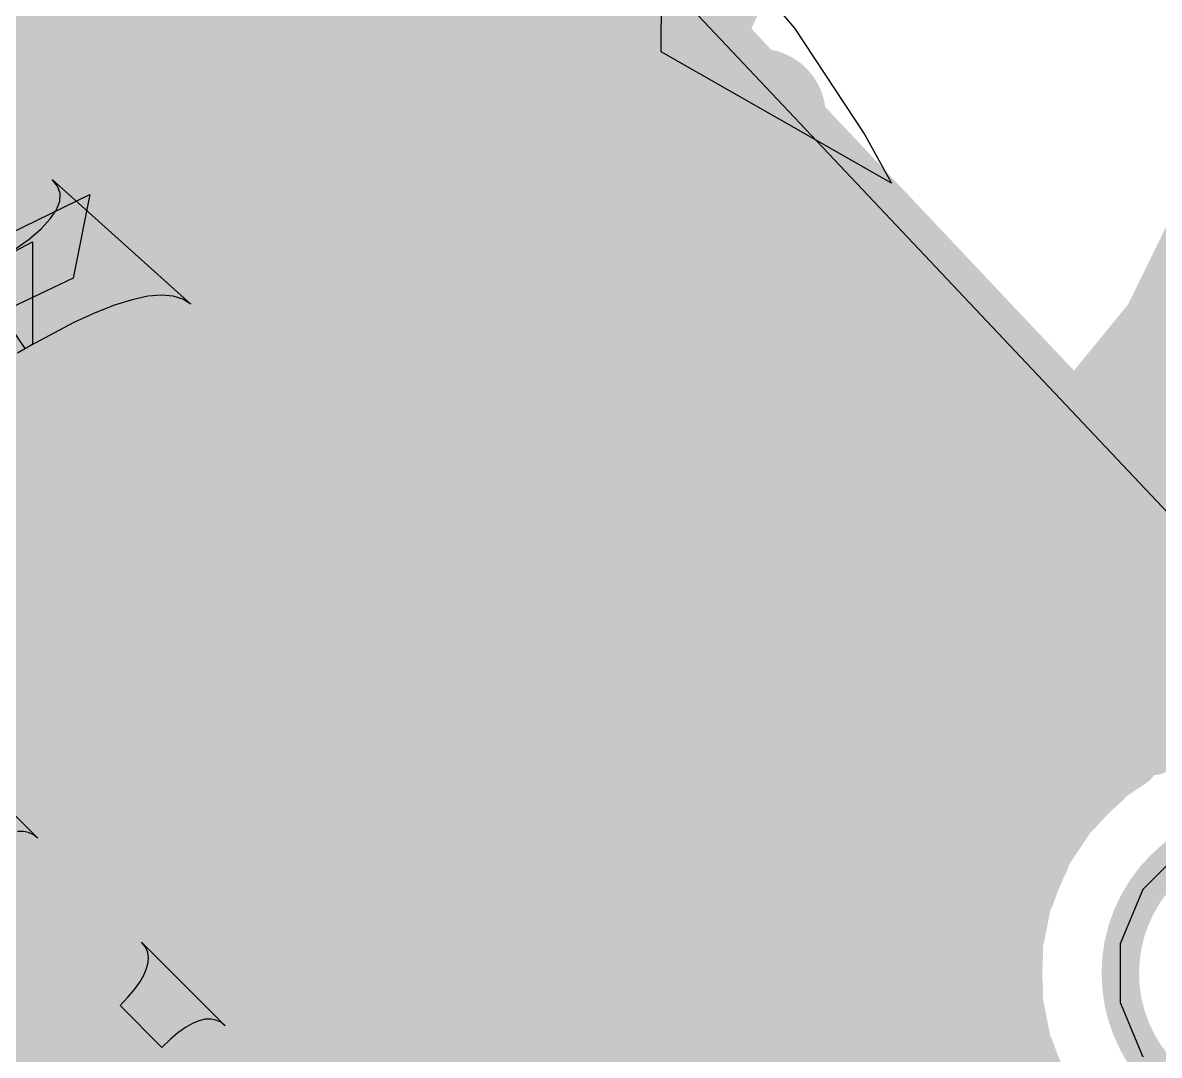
# Model space of a CAD drawing. Header units: millimetres. Extents: x 69.6 to 104.4, y 72.6 to 106.2.
# Drawn here: x 94.326 to 98.171, y 87.128 to 90.621 of the extents above; entities that cross this region are included whole.
import ezdxf

# ---------------------------------------------------------------- set-up
doc = ezdxf.new("R2010")
doc.units = ezdxf.units.MM
for name, color, linetype in [('BottomLayer', 5, 'Continuous'), ('KeepOutLayer', 6, 'Continuous'), ('MultiLayer', 9, 'Continuous'), ('TopLayer', 1, 'Continuous'), ('TopOverlay', 2, 'Continuous'), ('ViaHoleLayer', 16, 'Continuous')]:
    doc.layers.add(name, color=color, linetype=linetype)

# ---------------------------------------------------------------- blocks, each defined once
blk = doc.blocks.new('0402____6')
at = {"layer": 'TopLayer'}
for points in [[(-0.2499995, -0.2999994), (0.2499995, -0.2999994), (-0.2499995, 0.2999994), (0.2499995, 0.2999994)], [(0.7660005, -0.30000194), (1.2659995, -0.30000194), (0.7660005, 0.29999686), (1.2659995, 0.29999686)]]:
    blk.add_solid(points, dxfattribs=at)
at = {"layer": 'TopOverlay', "const_width": 0.127}
for points in [[(-0.25001474, 0.4100068), (-0.3700018, 0.4100068)], [(-0.3700018, -0.4100068), (-0.3700018, 0.4100068)], [(1.3400024, 0.41000172), (-0.27000454, 0.4100068)], [(1.3800074, 0.4100068), (1.27000254, 0.4100068)], [(1.3800074, -0.4100068), (1.3800074, 0.4100068)], [(-0.3700018, -0.4100068), (-0.3400044, -0.41000172)], [(-0.20000214, -0.41000426), (-0.3400044, -0.41000172)], [(-0.31000954, -0.4100068), (1.3400024, -0.41000172)], [(1.3800074, -0.4100068), (1.2899898, -0.41000426)]]:
    blk.add_lwpolyline(points, dxfattribs=at)
at = {"layer": 'TopOverlay', "const_width": 0.0635}
for points in [[(-0.4017518, 0.4100068, 1), (-0.3382518, 0.4100068, 1)], [(-0.4017518, 0.4100068, 1), (-0.3382518, 0.4100068, 1)], [(-0.30175454, 0.4100068, 1), (-0.23825454, 0.4100068, 1)], [(-0.28176474, 0.4100068, 1), (-0.21826474, 0.4100068, 1)], [(1.23825254, 0.4100068, 1), (1.30175254, 0.4100068, 1)], [(1.3082524, 0.41000172, 1), (1.3717524, 0.41000172, 1)], [(1.3482574, 0.4100068, 1), (1.4117574, 0.4100068, 1)], [(1.3482574, 0.4100068, 1), (1.4117574, 0.4100068, 1)], [(-0.4017518, -0.4100068, 1), (-0.3382518, -0.4100068, 1)], [(-0.4017518, -0.4100068, 1), (-0.3382518, -0.4100068, 1)], [(-0.3717544, -0.41000172, 1), (-0.3082544, -0.41000172, 1)], [(-0.3717544, -0.41000172, 1), (-0.3082544, -0.41000172, 1)], [(-0.34175954, -0.4100068, 1), (-0.27825954, -0.4100068, 1)], [(-0.23175214, -0.41000426, 1), (-0.16825214, -0.41000426, 1)], [(1.2582398, -0.41000426, 1), (1.3217398, -0.41000426, 1)], [(1.3082524, -0.41000172, 1), (1.3717524, -0.41000172, 1)], [(1.3482574, -0.4100068, 1), (1.4117574, -0.4100068, 1)], [(1.3482574, -0.4100068, 1), (1.4117574, -0.4100068, 1)]]:
    blk.add_lwpolyline(points, format="xyb", close=True, dxfattribs=at)
blk = doc.blocks.new('0402____10')
at = {"layer": 'TopLayer'}
for points in [[(-0.2499995, -0.2999994), (0.2499995, -0.2999994), (-0.2499995, 0.2999994), (0.2499995, 0.2999994)], [(0.7660005, -0.30000194), (1.2659995, -0.30000194), (0.7660005, 0.29999686), (1.2659995, 0.29999686)]]:
    blk.add_solid(points, dxfattribs=at)
at = {"layer": 'TopOverlay', "const_width": 0.127}
for points in [[(-0.25001474, 0.4100068), (-0.3700018, 0.4100068)], [(-0.3700018, -0.4100068), (-0.3700018, 0.4100068)], [(1.3400024, 0.41000172), (-0.27000454, 0.4100068)], [(1.3800074, 0.4100068), (1.27000254, 0.4100068)], [(1.3800074, -0.4100068), (1.3800074, 0.4100068)], [(-0.3400044, -0.41000172), (-0.3700018, -0.4100068)], [(-0.20000214, -0.41000426), (-0.3400044, -0.41000172)], [(1.3400024, -0.41000172), (-0.31000954, -0.4100068)], [(1.3800074, -0.4100068), (1.2899898, -0.41000426)]]:
    blk.add_lwpolyline(points, dxfattribs=at)
at = {"layer": 'TopOverlay', "const_width": 0.0635}
for points in [[(-0.4017518, 0.4100068, 1), (-0.3382518, 0.4100068, 1)], [(-0.4017518, 0.4100068, 1), (-0.3382518, 0.4100068, 1)], [(-0.30175454, 0.4100068, 1), (-0.23825454, 0.4100068, 1)], [(-0.28176474, 0.4100068, 1), (-0.21826474, 0.4100068, 1)], [(1.23825254, 0.4100068, 1), (1.30175254, 0.4100068, 1)], [(1.3082524, 0.41000172, 1), (1.3717524, 0.41000172, 1)], [(1.3482574, 0.4100068, 1), (1.4117574, 0.4100068, 1)], [(1.3482574, 0.4100068, 1), (1.4117574, 0.4100068, 1)], [(-0.4017518, -0.4100068, 1), (-0.3382518, -0.4100068, 1)], [(-0.4017518, -0.4100068, 1), (-0.3382518, -0.4100068, 1)], [(-0.3717544, -0.41000172, 1), (-0.3082544, -0.41000172, 1)], [(-0.3717544, -0.41000172, 1), (-0.3082544, -0.41000172, 1)], [(-0.34175954, -0.4100068, 1), (-0.27825954, -0.4100068, 1)], [(-0.23175214, -0.41000426, 1), (-0.16825214, -0.41000426, 1)], [(1.2582398, -0.41000426, 1), (1.3217398, -0.41000426, 1)], [(1.3082524, -0.41000172, 1), (1.3717524, -0.41000172, 1)], [(1.3482574, -0.4100068, 1), (1.4117574, -0.4100068, 1)], [(1.3482574, -0.4100068, 1), (1.4117574, -0.4100068, 1)]]:
    blk.add_lwpolyline(points, format="xyb", close=True, dxfattribs=at)
blk = doc.blocks.new('0402____11')
at = {"layer": 'TopLayer'}
for points in [[(-0.2499995, -0.2999994), (0.2499995, -0.2999994), (-0.2499995, 0.2999994), (0.2499995, 0.2999994)], [(0.7660005, -0.30000194), (1.2659995, -0.30000194), (0.7660005, 0.29999686), (1.2659995, 0.29999686)]]:
    blk.add_solid(points, dxfattribs=at)
at = {"layer": 'TopOverlay', "const_width": 0.127}
for points in [[(-0.3700018, -0.4100068), (-0.36999926, 0.41000426)], [(-0.2500122, 0.41000426), (-0.36999926, 0.41000426)], [(1.3400024, 0.41000172), (-0.270002, 0.41000426)], [(1.3800074, 0.4100068), (1.27000254, 0.4100068)], [(1.3800074, -0.4100068), (1.3800074, 0.4100068)], [(-0.3400044, -0.41000172), (-0.3700018, -0.4100068)], [(-0.20000214, -0.41000426), (-0.3400044, -0.41000172)], [(1.3400024, -0.41000172), (-0.31000954, -0.4100068)], [(1.3800074, -0.4100068), (1.2899898, -0.41000172)]]:
    blk.add_lwpolyline(points, dxfattribs=at)
at = {"layer": 'TopOverlay', "const_width": 0.0635}
for points in [[(-0.4017492599999999, 0.41000426, 1), (-0.33824926, 0.41000426, 1)], [(-0.4017492599999999, 0.41000426, 1), (-0.33824926, 0.41000426, 1)], [(-0.301752, 0.41000426, 1), (-0.238252, 0.41000426, 1)], [(-0.2817622, 0.41000426, 1), (-0.2182622, 0.41000426, 1)], [(1.23825254, 0.4100068, 1), (1.30175254, 0.4100068, 1)], [(1.3082524, 0.41000172, 1), (1.3717524, 0.41000172, 1)], [(1.3482574, 0.4100068, 1), (1.4117574, 0.4100068, 1)], [(1.3482574, 0.4100068, 1), (1.4117574, 0.4100068, 1)], [(-0.4017518, -0.4100068, 1), (-0.3382518, -0.4100068, 1)], [(-0.4017518, -0.4100068, 1), (-0.3382518, -0.4100068, 1)], [(-0.3717544, -0.41000172, 1), (-0.3082544, -0.41000172, 1)], [(-0.3717544, -0.41000172, 1), (-0.3082544, -0.41000172, 1)], [(-0.34175954, -0.4100068, 1), (-0.27825954, -0.4100068, 1)], [(-0.23175214, -0.41000426, 1), (-0.16825214, -0.41000426, 1)], [(1.2582398, -0.41000172, 1), (1.3217398, -0.41000172, 1)], [(1.3082524, -0.41000172, 1), (1.3717524, -0.41000172, 1)], [(1.3482574, -0.4100068, 1), (1.4117574, -0.4100068, 1)], [(1.3482574, -0.4100068, 1), (1.4117574, -0.4100068, 1)]]:
    blk.add_lwpolyline(points, format="xyb", close=True, dxfattribs=at)
blk = doc.blocks.new('0402____12')
at = {"layer": 'TopLayer'}
for points in [[(-0.2499995, -0.2999994), (0.2499995, -0.2999994), (-0.2499995, 0.2999994), (0.2499995, 0.2999994)], [(0.7660005, -0.30000194), (1.2659995, -0.30000194), (0.7660005, 0.29999686), (1.2659995, 0.29999686)]]:
    blk.add_solid(points, dxfattribs=at)
at = {"layer": 'TopOverlay', "const_width": 0.127}
for points in [[(-0.3700018, 0.4100068), (-0.25001474, 0.4100068)], [(-0.3700018, -0.4100068), (-0.3700018, 0.4100068)], [(-0.27000454, 0.4100068), (1.3400024, 0.41000172)], [(1.27000254, 0.4100068), (1.3800074, 0.4100068)], [(1.3800074, -0.4100068), (1.3800074, 0.4100068)], [(-0.3700018, -0.4100068), (-0.3400044, -0.41000172)], [(-0.3400044, -0.41000172), (-0.20000214, -0.41000426)], [(-0.31000954, -0.4100068), (1.3400024, -0.41000172)], [(1.2899898, -0.41000172), (1.3800074, -0.4100068)]]:
    blk.add_lwpolyline(points, dxfattribs=at)
at = {"layer": 'TopOverlay', "const_width": 0.0635}
for points in [[(-0.4017518, 0.4100068, 1), (-0.3382518, 0.4100068, 1)], [(-0.4017518, 0.4100068, 1), (-0.3382518, 0.4100068, 1)], [(-0.30175454, 0.4100068, 1), (-0.23825454, 0.4100068, 1)], [(-0.28176474, 0.4100068, 1), (-0.21826474, 0.4100068, 1)], [(1.23825254, 0.4100068, 1), (1.30175254, 0.4100068, 1)], [(1.3082524, 0.41000172, 1), (1.3717524, 0.41000172, 1)], [(1.3482574, 0.4100068, 1), (1.4117574, 0.4100068, 1)], [(1.3482574, 0.4100068, 1), (1.4117574, 0.4100068, 1)], [(-0.4017518, -0.4100068, 1), (-0.3382518, -0.4100068, 1)], [(-0.4017518, -0.4100068, 1), (-0.3382518, -0.4100068, 1)], [(-0.3717544, -0.41000172, 1), (-0.3082544, -0.41000172, 1)], [(-0.3717544, -0.41000172, 1), (-0.3082544, -0.41000172, 1)], [(-0.34175954, -0.4100068, 1), (-0.27825954, -0.4100068, 1)], [(-0.23175214, -0.41000426, 1), (-0.16825214, -0.41000426, 1)], [(1.2582398, -0.41000172, 1), (1.3217398, -0.41000172, 1)], [(1.3082524, -0.41000172, 1), (1.3717524, -0.41000172, 1)], [(1.3482574, -0.4100068, 1), (1.4117574, -0.4100068, 1)], [(1.3482574, -0.4100068, 1), (1.4117574, -0.4100068, 1)]]:
    blk.add_lwpolyline(points, format="xyb", close=True, dxfattribs=at)
blk = doc.blocks.new('0402____13')
at = {"layer": 'TopLayer'}
for points in [[(-0.2499995, -0.2999994), (0.2499995, -0.2999994), (-0.2499995, 0.2999994), (0.2499995, 0.2999994)], [(0.7660005, -0.30000194), (1.2659995, -0.30000194), (0.7660005, 0.29999686), (1.2659995, 0.29999686)]]:
    blk.add_solid(points, dxfattribs=at)
at = {"layer": 'TopOverlay', "const_width": 0.127}
for points in [[(-0.3700018, 0.4100068), (-0.25001474, 0.4100068)], [(-0.3700018, -0.4100068), (-0.3700018, 0.4100068)], [(-0.27000454, 0.4100068), (1.3400024, 0.41000172)], [(1.27000254, 0.4100068), (1.3800074, 0.4100068)], [(1.3800074, -0.4100068), (1.3800074, 0.4100068)], [(-0.3700018, -0.4100068), (-0.3400044, -0.41000172)], [(-0.3400044, -0.41000172), (-0.20000214, -0.41000426)], [(-0.31000954, -0.4100068), (1.3400024, -0.41000172)], [(1.2899898, -0.41000426), (1.3800074, -0.4100068)]]:
    blk.add_lwpolyline(points, dxfattribs=at)
at = {"layer": 'TopOverlay', "const_width": 0.0635}
for points in [[(-0.4017518, 0.4100068, 1), (-0.3382518, 0.4100068, 1)], [(-0.4017518, 0.4100068, 1), (-0.3382518, 0.4100068, 1)], [(-0.30175454, 0.4100068, 1), (-0.23825454, 0.4100068, 1)], [(-0.28176474, 0.4100068, 1), (-0.21826474, 0.4100068, 1)], [(1.23825254, 0.4100068, 1), (1.30175254, 0.4100068, 1)], [(1.3082524, 0.41000172, 1), (1.3717524, 0.41000172, 1)], [(1.3482574, 0.4100068, 1), (1.4117574, 0.4100068, 1)], [(1.3482574, 0.4100068, 1), (1.4117574, 0.4100068, 1)], [(-0.4017518, -0.4100068, 1), (-0.3382518, -0.4100068, 1)], [(-0.4017518, -0.4100068, 1), (-0.3382518, -0.4100068, 1)], [(-0.3717544, -0.41000172, 1), (-0.3082544, -0.41000172, 1)], [(-0.3717544, -0.41000172, 1), (-0.3082544, -0.41000172, 1)], [(-0.34175954, -0.4100068, 1), (-0.27825954, -0.4100068, 1)], [(-0.23175214, -0.41000426, 1), (-0.16825214, -0.41000426, 1)], [(1.2582398, -0.41000426, 1), (1.3217398, -0.41000426, 1)], [(1.3082524, -0.41000172, 1), (1.3717524, -0.41000172, 1)], [(1.3482574, -0.4100068, 1), (1.4117574, -0.4100068, 1)], [(1.3482574, -0.4100068, 1), (1.4117574, -0.4100068, 1)]]:
    blk.add_lwpolyline(points, format="xyb", close=True, dxfattribs=at)
blk = doc.blocks.new('0402____23')
at = {"layer": 'TopLayer'}
for points in [[(-0.2499995, -0.2999994), (0.2499995, -0.2999994), (-0.2499995, 0.2999994), (0.2499995, 0.2999994)], [(0.7660005, -0.30000194), (1.2659995, -0.30000194), (0.7660005, 0.29999686), (1.2659995, 0.29999686)]]:
    blk.add_solid(points, dxfattribs=at)
at = {"layer": 'TopOverlay', "const_width": 0.127}
for points in [[(-0.3700018, 0.4100068), (-0.3700018, -0.4100068)], [(-0.3700018, 0.4100068), (-0.25001474, 0.4100068)], [(-0.27000454, 0.4100068), (1.3400024, 0.41000172)], [(1.27000254, 0.4100068), (1.3800074, 0.4100068)], [(1.3800074, 0.4100068), (1.3800074, -0.4100068)], [(-0.3700018, -0.4100068), (-0.3400044, -0.41000172)], [(-0.3400044, -0.41000172), (-0.20000214, -0.41000426)], [(-0.31000954, -0.4100068), (1.3400024, -0.41000172)], [(1.2899898, -0.41000172), (1.3800074, -0.4100068)]]:
    blk.add_lwpolyline(points, dxfattribs=at)
at = {"layer": 'TopOverlay', "const_width": 0.0635}
for points in [[(-0.4017518, 0.4100068, 1), (-0.3382518, 0.4100068, 1)], [(-0.4017518, 0.4100068, 1), (-0.3382518, 0.4100068, 1)], [(-0.30175454, 0.4100068, 1), (-0.23825454, 0.4100068, 1)], [(-0.28176474, 0.4100068, 1), (-0.21826474, 0.4100068, 1)], [(1.23825254, 0.4100068, 1), (1.30175254, 0.4100068, 1)], [(1.3082524, 0.41000172, 1), (1.3717524, 0.41000172, 1)], [(1.3482574, 0.4100068, 1), (1.4117574, 0.4100068, 1)], [(1.3482574, 0.4100068, 1), (1.4117574, 0.4100068, 1)], [(-0.4017518, -0.4100068, 1), (-0.3382518, -0.4100068, 1)], [(-0.4017518, -0.4100068, 1), (-0.3382518, -0.4100068, 1)], [(-0.3717544, -0.41000172, 1), (-0.3082544, -0.41000172, 1)], [(-0.3717544, -0.41000172, 1), (-0.3082544, -0.41000172, 1)], [(-0.34175954, -0.4100068, 1), (-0.27825954, -0.4100068, 1)], [(-0.23175214, -0.41000426, 1), (-0.16825214, -0.41000426, 1)], [(1.2582398, -0.41000172, 1), (1.3217398, -0.41000172, 1)], [(1.3082524, -0.41000172, 1), (1.3717524, -0.41000172, 1)], [(1.3482574, -0.4100068, 1), (1.4117574, -0.4100068, 1)], [(1.3482574, -0.4100068, 1), (1.4117574, -0.4100068, 1)]]:
    blk.add_lwpolyline(points, format="xyb", close=True, dxfattribs=at)
blk = doc.blocks.new('CR2032_B_31')
at = {"layer": 'BottomLayer', "const_width": 8.49999824}
blk.add_lwpolyline([(-4.25000166, 2.54e-06, 1), (4.249996579999999, 2.54e-06, 1)], format="xyb", close=True, dxfattribs=at)
blk = doc.blocks.new('0402____33')
at = {"layer": 'TopLayer'}
for points in [[(-0.2499995, -0.2999994), (0.2499995, -0.2999994), (-0.2499995, 0.2999994), (0.2499995, 0.2999994)], [(0.76599542, -0.2999994), (1.26599442, -0.2999994), (0.76599542, 0.2999994), (1.26599442, 0.2999994)]]:
    blk.add_solid(points, dxfattribs=at)
at = {"layer": 'TopOverlay', "const_width": 0.127}
for points in [[(-0.2500122, 0.41000172), (-0.36999926, 0.4100068)], [(-0.36999926, -0.4100068), (-0.36999926, 0.4100068)], [(1.3400024, 0.41000426), (-0.270002, 0.41000426)], [(1.38000486, 0.4100068), (1.27000254, 0.41000426)], [(1.3800074, -0.4100068), (1.38000486, 0.4100068)], [(-0.34000694, -0.41000172), (-0.36999926, -0.4100068)], [(-0.20000468, -0.41000426), (-0.34000694, -0.41000172)], [(1.33999986, -0.41000426), (-0.31000954, -0.4100068)], [(1.3800074, -0.4100068), (1.28999234, -0.41000172)]]:
    blk.add_lwpolyline(points, dxfattribs=at)
at = {"layer": 'TopOverlay', "const_width": 0.0635}
for points in [[(-0.4017492599999999, 0.4100068, 1), (-0.33824926, 0.4100068, 1)], [(-0.4017492599999999, 0.4100068, 1), (-0.33824926, 0.4100068, 1)], [(-0.301752, 0.41000426, 1), (-0.238252, 0.41000426, 1)], [(-0.2817622, 0.41000172, 1), (-0.2182622, 0.41000172, 1)], [(1.23825254, 0.41000426, 1), (1.30175254, 0.41000426, 1)], [(1.3082524, 0.41000426, 1), (1.3717524, 0.41000426, 1)], [(1.34825486, 0.4100068, 1), (1.41175486, 0.4100068, 1)], [(1.34825486, 0.4100068, 1), (1.41175486, 0.4100068, 1)], [(-0.4017492599999999, -0.4100068, 1), (-0.33824926, -0.4100068, 1)], [(-0.4017492599999999, -0.4100068, 1), (-0.33824926, -0.4100068, 1)], [(-0.37175694, -0.41000172, 1), (-0.30825694, -0.41000172, 1)], [(-0.37175694, -0.41000172, 1), (-0.30825694, -0.41000172, 1)], [(-0.34175954, -0.4100068, 1), (-0.27825954, -0.4100068, 1)], [(-0.23175468, -0.41000426, 1), (-0.16825468, -0.41000426, 1)], [(1.25824234, -0.41000172, 1), (1.32174234, -0.41000172, 1)], [(1.30824986, -0.41000426, 1), (1.37174986, -0.41000426, 1)], [(1.3482574, -0.4100068, 1), (1.4117574, -0.4100068, 1)], [(1.3482574, -0.4100068, 1), (1.4117574, -0.4100068, 1)]]:
    blk.add_lwpolyline(points, format="xyb", close=True, dxfattribs=at)

msp = doc.modelspace()

# ---------------------------------------------------------------- linework, layer by layer
at = {"layer": 'BottomLayer'}
msp.add_line((99.94637872, 87.10998072), (95.67623232, 91.636596), dxfattribs=at)
at = {"layer": 'BottomLayer', "const_width": 0.1999996}
for points in [[(86.38923539999999, 95.19541539999999), (98.5207199, 83.06393089999999)], [(86.67155385999999, 95.19593864), (98.61924396, 83.24824853999999)], [(86.96808361999999, 95.18225057999999), (98.7153474, 83.43498679999999)], [(87.26461084, 95.16856505999999), (98.80899466, 83.62418123999998)], [(86.15252264, 95.14928646), (98.41980824, 82.88200086)], [(87.5611406, 95.154877), (98.90014763999999, 83.81586995999999)], [(87.85766782, 95.14119147999999), (98.98876316, 84.01009613999999)], [(88.15419503999999, 95.12750596), (99.07479295999998, 84.20690803999999)], [(88.45072479999999, 95.1138179), (99.15819132, 84.40635137999999)], [(88.81552468, 95.03185971999999), (99.2389049, 84.6084795)], [(89.2037713, 94.92645479999999), (99.31687527999999, 84.81335082)], [(89.59201537999999, 94.82105242), (99.3920415, 85.0210263)], [(89.98025946, 94.71565004), (99.46434006, 85.23156944)], [(90.36850607999999, 94.61024512), (97.67912645999999, 87.29962474)], [(90.75675016, 94.50484273999999), (97.69101366, 87.57057923999999)], [(91.26229398, 94.28214061999999), (97.76205999999999, 87.7823746)], [(91.82571931999999, 94.00155697999999), (97.87167624, 87.95560006)], [(92.38914466, 93.72097334), (98.01562565999998, 88.09449233999999)], [(92.95257, 93.4403897), (98.19545511999999, 88.19750458)], [(93.51599787999999, 93.15980352), (98.41458346, 88.26121794)], [(94.46462691999999, 92.49401617999999), (98.7059494, 88.2526937)], [(81.60999934, 77.93306486), (95.46383751999998, 91.78690303999998)], [(95.43217895999999, 91.80930584), (96.86408109999999, 90.37740369999999)], [(81.80750465999999, 77.84772847999999), (95.62946584, 91.66968965999999)], [(95.67623232, 91.636596), (98.94911629999999, 88.16713888)], [(82.00782683999999, 77.76520896), (95.77476399999999, 91.53214612)], [(82.21102684, 77.68556726), (95.91206116, 91.38660157999999)], [(82.41716816, 77.60886688), (96.04935832, 91.24105703999999)], [(82.62632192, 77.53517894), (96.18665802, 91.09551504)], [(82.8385694, 77.46458472), (96.32395518, 90.94997049999999)], [(83.05398934, 77.39716296), (96.46125234, 90.80442595999999)], [(83.27267318, 77.3330051), (96.59854949999999, 90.65888141999999)], [(83.49471998, 77.27221019999999), (96.7358492, 90.51333942)], [(83.72023641999999, 77.21488493999999), (96.87314635999999, 90.36779487999999)], [(83.9493368, 77.16114361999999), (97.01044352, 90.22225033999999)], [(84.18214812, 77.11111324), (97.14774067999998, 90.07670579999998)], [(84.37357521999999, 77.01969864), (97.28503784, 89.93116126)], [(84.48026537999999, 76.8435471), (97.42233753999999, 89.78561925999999)], [(84.45603123999999, 76.53647126), (97.55963469999999, 89.64007471999999)], [(84.44929262, 76.24689093999999), (97.69693185999999, 89.49453017999998)], [(84.69268557999999, 76.2074422), (97.83422902, 89.34898564)], [(84.94010698, 76.1720219), (97.97152872, 89.20344363999999)], [(85.19172446, 76.14079767999999), (98.10882588, 89.05789909999999)], [(86.59595329999999, 77.26218482), (98.24612304, 88.91235456)], [(86.84443642, 77.22782624), (98.38342019999999, 88.76681002)], [(87.03696334, 77.13751146), (98.52071735999999, 88.62126547999999)], [(98.00039074, 88.08431456), (98.07058364, 88.13121566)], [(97.78149608, 87.82656298), (97.8597357, 87.94365952)], [(97.68337079999999, 87.53214396), (97.70537736, 87.64279144)], [(87.28308934, 77.10079576), (97.67790472, 87.49561114)], [(97.68337079999999, 87.27828874), (97.70537736, 87.16764126)], [(87.55570245999999, 77.09056718), (97.69333267999998, 87.2281974)]]:
    msp.add_lwpolyline(points, dxfattribs=at)
at = {"layer": 'BottomLayer'}
for points, const_width in [([(96.5485496, 90.65888141999999, 1), (96.6485494, 90.65888141999999, 1)], 0.0999998), ([(96.68584929999999, 90.51333942, 1), (96.7858491, 90.51333942, 1)], 0.0999998), ([(96.70509742, 90.30762736, 1), (96.9300957, 90.30762736, 1)], 0.22499828), ([(96.81408119999999, 90.37740369999999, 1), (96.914081, 90.37740369999999, 1)], 0.0999998), ([(96.82314645999999, 90.36779487999999, 1), (96.92314626, 90.36779487999999, 1)], 0.0999998), ([(95.55165294, 90.17667512, 1), (95.77665121999999, 90.17667512, 1)], 0.22499828), ([(96.96044361999999, 90.22225033999999, 1), (97.06044342, 90.22225033999999, 1)], 0.0999998), ([(97.09774078, 90.07670579999998, 1), (97.19774058, 90.07670579999998, 1)], 0.0999998), ([(97.23503794, 89.93116126, 1), (97.33503773999999, 89.93116126, 1)], 0.0999998), ([(97.37233764, 89.78561925999999, 1), (97.47233744, 89.78561925999999, 1)], 0.0999998), ([(96.2033763, 89.63235311999999, 1), (96.42837458, 89.63235311999999, 1)], 0.22499828), ([(97.27801982, 89.6157212, 1), (97.50301809999999, 89.6157212, 1)], 0.22499828), ([(97.5096348, 89.64007471999999, 1), (97.60963459999999, 89.64007471999999, 1)], 0.0999998), ([(97.64693195999999, 89.49453017999998, 1), (97.74693176, 89.49453017999998, 1)], 0.0999998), ([(95.4702307, 89.25723576, 1), (95.69522898, 89.25723576, 1)], 0.22499828), ([(97.78422912, 89.34898564, 1), (97.88422891999998, 89.34898564, 1)], 0.0999998), ([(97.92152881999999, 89.20344363999999, 1), (98.02152862, 89.20344363999999, 1)], 0.0999998), ([(96.63754358, 89.01226799999999, 1), (96.86254186, 89.01226799999999, 1)], 0.22499828), ([(98.05882598, 89.05789909999999, 1), (98.15882577999999, 89.05789909999999, 1)], 0.0999998), ([(98.19612314, 88.91235456, 1), (98.29612293999999, 88.91235456, 1)], 0.0999998), ([(96.12292941999999, 88.54949015999999, 1), (96.3479277, 88.54949015999999, 1)], 0.22499828), ([(98.09791911999999, 88.1751602, 1), (98.19791891999999, 88.1751602, 1)], 0.0999998), ([(98.14545521999999, 88.19750458, 1), (98.24545502, 88.19750458, 1)], 0.0999998), ([(98.02058373999999, 88.13121566, 1), (98.12058354, 88.13121566, 1)], 0.0999998), ([(97.96562576, 88.09449233999999, 1), (98.06562556, 88.09449233999999, 1)], 0.0999998), ([(97.92709142, 88.06101514, 1), (98.02709121999999, 88.06101514, 1)], 0.0999998), ([(97.95039084, 88.08431456, 1), (98.05039063999999, 88.08431456, 1)], 0.0999998), ([(97.8097358, 87.94365952, 1), (97.90973559999999, 87.94365952, 1)], 0.0999998), ([(97.82167634, 87.95560006, 1), (97.92167613999999, 87.95560006, 1)], 0.0999998), ([(97.8330403, 87.96696401999999, 1), (97.93304009999999, 87.96696401999999, 1)], 0.0999998), ([(97.73149618, 87.82656298, 1), (97.83149597999999, 87.82656298, 1)], 0.0999998), ([(97.7120601, 87.7823746, 1), (97.8120599, 87.7823746, 1)], 0.0999998), ([(97.71888761999999, 87.79611854, 1), (97.81888742, 87.79611854, 1)], 0.0999998), ([(97.66798602, 87.6732308, 1), (97.76798581999999, 87.6732308, 1)], 0.0999998), ([(97.41779094, 87.52214144, 1), (97.64278922, 87.52214144, 1)], 0.22499828), ([(97.65537746, 87.64279144, 1), (97.75537725999999, 87.64279144, 1)], 0.0999998), ([(97.64101375999999, 87.57057923999999, 1), (97.74101355999998, 87.57057923999999, 1)], 0.0999998), ([(97.6333709, 87.53214396, 1), (97.7333707, 87.53214396, 1)], 0.0999998), ([(97.62790482, 87.49561114, 1), (97.72790461999999, 87.49561114, 1)], 0.0999998), ([(97.62790482, 87.47173005999998, 1), (97.72790461999999, 87.47173005999998, 1)], 0.0999998), ([(97.62790482, 87.33870517999999, 1), (97.72790461999999, 87.33870517999999, 1)], 0.0999998), ([(97.62912655999999, 87.29962474, 1), (97.72912636, 87.29962474, 1)], 0.0999998), ([(97.6333709, 87.27828874, 1), (97.7333707, 87.27828874, 1)], 0.0999998), ([(97.64333278, 87.2281974, 1), (97.74333258, 87.2281974, 1)], 0.0999998), ([(97.65537746, 87.16764126, 1), (97.75537725999999, 87.16764126, 1)], 0.0999998), ([(97.66798856, 87.13719173999999, 1), (97.76798835999999, 87.13719173999999, 1)], 0.0999998)]:
    msp.add_lwpolyline(points, format="xyb", close=True, dxfattribs=dict(at, const_width=const_width))
at = {"layer": 'BottomLayer', "const_width": 0.1999996}
for points in [[(98.14791902, 88.1751602, -0.0385717428469984), (98.270822, 88.22606941999999)], [(97.8830402, 87.96696401999999, -0.038566206186303), (97.97709132, 88.06101514)], [(97.71798591999999, 87.6732308, -0.0385671958523194), (97.76888751999999, 87.79611854)], [(97.67790472, 87.33870517999999, -0.0385704391888322), (97.67790472, 87.47173005999998)], [(97.7688799, 87.01432686, -0.0385598767758075), (97.71798846, 87.13719173999999)]]:
    msp.add_lwpolyline(points, format="xyb", dxfattribs=at)
at = {"layer": 'KeepOutLayer'}
for points, const_width in [([(99.03883671999999, 87.40521761999999, 1), (98.03883871999999, 87.40521761999999, 1)], 0.127), ([(98.00708872, 87.40521761999999, 1), (98.07058871999999, 87.40521761999999, 1)], 0.0635)]:
    msp.add_lwpolyline(points, format="xyb", close=True, dxfattribs=dict(at, const_width=const_width))
at = {"layer": 'MultiLayer'}
for p, q in [((98.25560993999999, 87.82909536), (98.11495743999998, 87.68844286)), ((98.11495743999998, 87.68844286), (98.03883871999999, 87.50467132)), ((98.03883871999999, 87.50467132), (98.03883871999999, 87.40521761999999)), ((98.03883871999999, 87.40521761999999), (98.03883871999999, 87.40521761999999)), ((98.03883871999999, 87.40521761999999), (98.03883871999999, 87.30576137999999)), ((98.03883871999999, 87.30576137999999), (98.11495743999998, 87.12198984))]:
    msp.add_line(p, q, dxfattribs=at)
at = {"layer": 'MultiLayer', "const_width": 0.22499828}
for points in [[(96.70509742, 90.30762736, 1), (96.9300957, 90.30762736, 1)], [(95.55165294, 90.17667512, 1), (95.77665121999999, 90.17667512, 1)], [(96.2033763, 89.63235311999999, 1), (96.42837458, 89.63235311999999, 1)], [(97.27801982, 89.6157212, 1), (97.50301809999999, 89.6157212, 1)], [(95.4702307, 89.25723576, 1), (95.69522898, 89.25723576, 1)], [(96.63754358, 89.01226799999999, 1), (96.86254186, 89.01226799999999, 1)], [(96.12292941999999, 88.54949015999999, 1), (96.3479277, 88.54949015999999, 1)], [(97.41779094, 87.52214144, 1), (97.64278922, 87.52214144, 1)]]:
    msp.add_lwpolyline(points, format="xyb", close=True, dxfattribs=at)
at = {"layer": 'TopLayer'}
for p, q in [((99.94637872, 87.10998072), (95.67623232, 91.636596)), ((96.73785072, 90.83965576), (96.93681399999998, 90.60223687999999)), ((96.48603511999998, 90.52246055999998), (96.48704095999999, 90.79571376)), ((96.93681399999998, 90.60223687999999), (97.1751676, 90.2412216)), ((97.26492103999999, 90.07766592), (96.48603511999998, 90.52246055999998)), ((97.1751676, 90.2412216), (97.26492103999999, 90.07766592)), ((94.44438058, 90.06822982), (94.42586397999999, 90.09045228)), ((94.42586397999999, 90.09045228), (94.89512644, 89.66836778)), ((93.93291856, 89.73782408), (94.55375552, 90.0391392)), ((94.45300642, 90.04376961999999), (94.44438058, 90.06822982)), ((94.4517415, 90.01707422), (94.45300642, 90.04376961999999)), ((94.55375552, 90.0391392), (94.49746911999999, 89.75603079999999)), ((94.44058582, 89.98814107999999), (94.4517415, 90.01707422)), ((94.38859709999998, 89.92356158), (94.41953683999999, 89.95697019999999)), ((94.41953683999999, 89.95697019999999), (94.44058582, 89.98814107999999)), ((94.34776659999999, 89.88791776), (94.38859709999998, 89.92356158)), ((94.23643077999999, 89.80991689999999), (94.34776659999999, 89.88791776)), ((94.30233107999999, 89.84880937999999), (94.35908737999999, 89.87886011999998)), ((94.35908737999999, 89.87886011999998), (94.35908737999999, 89.53262256)), ((94.33473894, 89.51859413999999), (94.165928, 89.76755985999999)), ((94.49746911999999, 89.75603079999999), (93.95609352, 89.50107575999999)), ((94.74915263999999, 89.69505301999999), (94.69637144, 89.68368398)), ((94.79541873999999, 89.69920592), (94.74915263999999, 89.69505301999999)), ((94.83516974, 89.69614268), (94.79541873999999, 89.69920592)), ((94.86840563999999, 89.6858633), (94.83516974, 89.69614268)), ((94.63707514, 89.6650988), (94.57126373999999, 89.63929748)), ((94.69637144, 89.68368398), (94.63707514, 89.6650988)), ((94.89512644, 89.66836778), (94.86840563999999, 89.6858633)), ((94.57126373999999, 89.63929748), (94.49893723999999, 89.60628002)), ((94.49893723999999, 89.60628002), (94.33473894, 89.51859413999999)), ((94.35908737999999, 89.53262256), (94.30928306, 89.50221114)), ((94.09467337999999, 88.1447056), (94.37751761999999, 87.86186135999999)), ((94.32853117999998, 87.8850033), (94.30929067999999, 87.88414478)), ((94.34631879999999, 87.8815743), (94.32853117999998, 87.8850033)), ((94.36264591999999, 87.87386285999999), (94.34631879999999, 87.8815743)), ((94.37751761999999, 87.86186135999999), (94.36264591999999, 87.87386285999999)), ((94.74037948, 87.49521743999999), (94.72838051999999, 87.51008913999999)), ((94.72838051999999, 87.51008913999999), (95.01122222, 87.22724744)), ((94.74809345999999, 87.47889031999999), (94.74037948, 87.49521743999999)), ((94.75151991999999, 87.46110524), (94.74809345999999, 87.47889031999999)), ((94.75066394, 87.44186219999999), (94.75151991999999, 87.46110524)), ((94.73608941999998, 87.39900478), (94.74552043999999, 87.42116119999999)), ((94.74552043999999, 87.42116119999999), (94.75066394, 87.44186219999999)), ((94.72237342, 87.3753904), (94.73608941999998, 87.39900478)), ((94.68208648, 87.3237903), (94.70437244, 87.35031805999999)), ((94.70437244, 87.35031805999999), (94.72237342, 87.3753904)), ((94.65551554, 87.29580204), (94.68208648, 87.3237903)), ((94.79693511999999, 87.15438246), (94.65551554, 87.29580204)), ((94.90013786, 87.23495634), (94.87652348, 87.22124034)), ((94.92229428, 87.24438736), (94.90013786, 87.23495634)), ((94.94299527999999, 87.24953086), (94.92229428, 87.24438736)), ((94.96223832, 87.25038683999999), (94.94299527999999, 87.24953086)), ((94.9800234, 87.24696037999999), (94.96223832, 87.25038683999999)), ((94.99635052, 87.2392464), (94.9800234, 87.24696037999999)), ((95.01122222, 87.22724744), (94.99635052, 87.2392464)), ((94.85145114, 87.20323936), (94.82492337999999, 87.18095339999999)), ((94.87652348, 87.22124034), (94.85145114, 87.20323936)), ((94.82492337999999, 87.18095339999999), (94.79693511999999, 87.15438246))]:
    msp.add_line(p, q, dxfattribs=at)
for points, const_width in [([(92.38914466, 93.72097334), (97.02667665999999, 89.08344388)], 0.1999996), ([(92.95257, 93.4403897), (97.20253355999999, 89.19042868)], 0.1999996), ([(92.59684554, 93.23043076), (95.30795771999999, 90.51931858)], 0.1999996), ([(93.51599787999999, 93.15980352), (97.33844896, 89.33735244)], 0.1999996), ([(92.59684554, 92.94758906), (95.02511602, 90.51931858)], 0.1999996), ([(92.59684554, 92.66474735999999), (94.74227431999999, 90.51931858)], 0.1999996), ([(94.46462691999999, 92.49401617999999), (97.4655531, 89.49309)], 0.1999996), ([(92.80456674, 92.17418446), (94.45943262, 90.51931858)], 0.1999996), ([(94.1962556, 90.51931858), (95.46383751999998, 91.78690049999999)], 0.1999996), ([(95.43217895999999, 91.80930584), (96.86408617999999, 90.37739862)], 0.1999996), ([(94.47909729999999, 90.51931858), (95.62946837999999, 91.66968965999999)], 0.1999996), ([(95.67623232, 91.636596), (97.57350817999999, 89.62536812)], 0.1999996), ([(94.761939, 90.51931858), (95.77476654, 91.53214612)], 0.1999996), ([(95.04478069999999, 90.51931858), (95.91206369999999, 91.38660157999999)], 0.1999996), ([(95.3276224, 90.51931858), (96.04936086, 91.24105703999999)], 0.1999996), ([(95.37681457999999, 90.28566906), (96.18665802, 91.0955125)], 0.1999996), ([(95.37681457999999, 90.00282736), (96.32395518, 90.94996796)], 0.1999996), ([(95.37681457999999, 89.71998565999999), (96.46125488, 90.80442595999999)], 0.1999996), ([(95.37681457999999, 89.43714395999999), (96.59855203999999, 90.65888141999999)], 0.1999996), ([(94.06881618, 90.51931858), (95.37681457999999, 90.51931858)], 0.1999996), ([(94.83050376, 88.60799143999999), (96.7358492, 90.51333688)], 0.1999996), ([(95.30795771999999, 90.51931858), (95.37681457999999, 90.45046171999999)], 0.1999996), ([(95.37681457999999, 89.31131998), (95.37681457999999, 90.51931858)], 0.1999996), ([(95.37681457999999, 90.45046171999999), (96.88525454, 88.94202176)], 0.1999996), ([(98.27709071999999, 89.53219583999999), (98.63263991999999, 90.2577824)], 0.499999), ([(94.97192333999999, 88.46656931999999), (96.87314635999999, 90.36779234)], 0.1999996), ([(95.11334545999999, 88.32514974), (97.01044605999999, 90.22225033999999)], 0.1999996), ([(95.37681457999999, 90.16762001999999), (96.74383495999999, 88.80060218)], 0.1999996), ([(95.25476504, 88.18372762), (97.14774322, 90.07670579999998)], 0.1999996), ([(93.6522003, 89.29843455999999), (94.72281538, 89.91531927999999)], 0.2999994), ([(95.3957325, 88.04185337999999), (97.28504038, 89.93116126)], 0.1999996), ([(95.37681457999999, 89.88477832), (96.60241284, 88.65918006)], 0.1999996), ([(95.53715207999998, 87.90043125999999), (97.42233753999999, 89.78561672)], 0.1999996), ([(97.73826274, 88.87197617999999), (98.27709071999999, 89.53219583999999)], 0.499999), ([(95.67857419999999, 87.75901168), (97.55963724, 89.64007471999999)], 0.1999996), ([(97.28960221999999, 89.27749988), (97.57350817999999, 89.62536812)], 0.1999996), ([(95.37681457999999, 89.60193661999999), (96.46099326, 88.51776047999999)], 0.1999996), ([(95.2509906, 89.31131998), (95.37681457999999, 89.43714395999999)], 0.1999996), ([(95.37681457999999, 89.31909492), (96.31957114, 88.37634089999999)], 0.1999996), ([(94.4561992, 89.08221198), (94.65378834, 89.27980112)], 0.1999996), ([(94.52492906, 89.21098489999999), (94.65902582, 89.28259766)], 0.1999996), ([(94.54766206, 88.89083314), (94.9681489, 89.31131998)], 0.1999996), ([(94.68908164, 88.74941102), (95.2509906, 89.31131998)], 0.1999996), ([(94.7235469, 89.31131998), (94.89078558, 89.31131998)], 0.1999996), ([(94.81890612, 89.31131998), (96.03672943999999, 88.0934992)], 0.1999996), ([(94.9274962, 89.31131998), (95.37681457999999, 89.31131998)], 0.1999996), ([(95.10174781999999, 89.31131998), (96.17814901999999, 88.23491877999999)], 0.1999996), ([(94.59759337999999, 89.24979102), (95.89530732, 87.95207708)], 0.1999996), ([(97.1160618, 89.10395946), (97.28960221999999, 89.27749988)], 0.1999996), ([(97.1160618, 89.10395692), (97.28959205999999, 89.27748718)], 0.1999996), ([(94.4561992, 88.98229599999999), (94.4561992, 89.16197306)], 0.1999996), ([(96.36320579999999, 88.41997302), (97.08162702, 89.13839424)], 0.1999996), ([(94.4561992, 89.10834349999999), (95.75388774, 87.81065749999999)], 0.1999996), ([(97.11698128, 88.25069472), (97.73826274, 88.87197617999999)], 0.499999), ([(94.4561992, 88.98229599999999), (95.29809998, 88.14039521999999)], 0.1999996), ([(97.97024601999999, 88.24977523999999), (98.43383666, 88.71336588)], 0.1999996), ([(95.24959614, 85.35014172), (98.5207199, 88.62126547999999)], 0.1999996), ([(98.19813735999999, 88.47766657999999), (98.41458346, 88.26121794)], 0.1999996), ([(97.97024348, 88.24977523999999), (98.1643579, 88.44388966)], 0.1999996), ([(95.69040806, 87.74717782), (96.36320579999999, 88.41997556)], 0.1999996), ([(96.22744279999999, 88.28421001999999), (96.36320579999999, 88.41997302)], 0.1999996), ([(97.11698128, 88.24885575999998), (97.11698128, 88.25069472)], 0.499999), ([(98.05671523999999, 88.33624446), (98.19545511999999, 88.19750458)], 0.1999996), ([(97.15233554, 87.35931728), (98.00651975999999, 88.21350149999999)], 0.1999996), ([(94.04641592, 87.81360389999999), (94.40856149999999, 88.17574948)], 0.1999996), ([(95.29764532, 88.13994056), (95.69040806, 87.74717782)], 0.1999996), ([(97.9515694, 88.15855113999999), (98.01562565999998, 88.09449233999999)], 0.1999996), ([(98.00039074, 88.08431456), (98.07058364, 88.13121566)], 0.1999996), ([(97.81014728, 88.01712902), (97.87167624, 87.95560006)], 0.1999996), ([(97.78149608, 87.82656298), (97.8597357, 87.94365952)], 0.1999996), ([(97.6687277, 87.87570944), (97.76205999999999, 87.7823746)], 0.1999996), ([(97.52730557999999, 87.73428731999999), (97.69101366, 87.57057923999999)], 0.1999996), ([(95.74364899999999, 86.92245505999999), (96.35163102, 87.53043708)], 0.499999), ([(96.35163102, 87.53043708), (96.39856006, 87.53043708)], 0.499999), ([(97.68337079999999, 87.53214396), (97.70537736, 87.64279144)], 0.1999996), ([(97.385886, 87.59286773999999), (97.67912645999999, 87.29962474)], 0.1999996), ([(93.55263229999998, 86.05149922), (95.01469185999999, 87.51355878)], 0.1999996), ([(95.01469185999999, 87.51355878), (95.06984288, 87.51355878)], 0.1999996), ([(95.39101572, 85.2087196), (97.67790472, 87.4956086)], 0.1999996), ([(97.152333, 87.35931728), (97.28809854, 87.49508282)], 0.1999996), ([(97.24446388, 87.45144561999999), (98.16875464, 86.52715486)], 0.1999996), ([(96.43391431999999, 86.64089859999999), (97.152333, 87.35931728)], 0.1999996), ([(97.10304176, 87.31002604), (97.96720056, 86.44586724)], 0.1999996), ([(97.68337079999999, 87.27828874), (97.70537736, 87.16764126)], 0.1999996), ([(95.55630876, 85.09117094), (97.69333267999998, 87.22819485999999)], 0.1999996), ([(96.96162217999999, 87.16860645999999), (97.80358645999999, 86.32663964)], 0.1999996)]:
    msp.add_lwpolyline(points, dxfattribs=dict(at, const_width=const_width))
for points, const_width in [([(96.54855214, 90.65888141999999, 1), (96.64855193999999, 90.65888141999999, 1)], 0.0999998), ([(94.40943271999998, 90.51931858, 1), (94.50943251999999, 90.51931858, 1)], 0.0999998), ([(94.42909739999999, 90.51931858, 1), (94.5290972, 90.51931858, 1)], 0.0999998), ([(94.69227441999999, 90.51931858, 1), (94.79227422, 90.51931858, 1)], 0.0999998), ([(94.7119391, 90.51931858, 1), (94.81193889999999, 90.51931858, 1)], 0.0999998), ([(94.97511612, 90.51931858, 1), (95.07511591999999, 90.51931858, 1)], 0.0999998), ([(94.9947808, 90.51931858, 1), (95.09478059999999, 90.51931858, 1)], 0.0999998), ([(95.25795782, 90.51931858, 1), (95.35795762, 90.51931858, 1)], 0.0999998), ([(95.25795782, 90.51931858, 1), (95.35795762, 90.51931858, 1)], 0.0999998), ([(95.27762249999999, 90.51931858, 1), (95.3776223, 90.51931858, 1)], 0.0999998), ([(95.32681468, 90.51931858, 1), (95.42681448, 90.51931858, 1)], 0.0999998), ([(95.32681468, 90.51931858, 1), (95.42681448, 90.51931858, 1)], 0.0999998), ([(96.68584929999999, 90.51333688, 1), (96.7858491, 90.51333688, 1)], 0.0999998), ([(95.32681468, 90.45046171999999, 1), (95.42681448, 90.45046171999999, 1)], 0.0999998), ([(95.32681468, 90.45046171999999, 1), (95.42681448, 90.45046171999999, 1)], 0.0999998), ([(96.70509742, 90.30762736, 1), (96.9300957, 90.30762736, 1)], 0.22499828), ([(96.81408628, 90.37739862, 1), (96.91408608, 90.37739862, 1)], 0.0999998), ([(96.82314645999999, 90.36779234, 1), (96.92314626, 90.36779234, 1)], 0.0999998), ([(95.32681468, 90.28566906, 1), (95.42681448, 90.28566906, 1)], 0.0999998), ([(95.55165294, 90.17667512, 1), (95.77665121999999, 90.17667512, 1)], 0.22499828), ([(96.96044615999999, 90.22225033999999, 1), (97.06044596, 90.22225033999999, 1)], 0.0999998), ([(95.32681468, 90.16762001999999, 1), (95.42681448, 90.16762001999999, 1)], 0.0999998), ([(97.09774331999999, 90.07670579999998, 1), (97.19774312, 90.07670579999998, 1)], 0.0999998), ([(95.32681468, 90.00282736, 1), (95.42681448, 90.00282736, 1)], 0.0999998), ([(94.64781679999999, 89.91531927999999, 1), (94.79781396, 89.91531927999999, 1)], 0.1499997), ([(97.23504048, 89.93116126, 1), (97.33504027999999, 89.93116126, 1)], 0.0999998), ([(95.32681468, 89.88477832, 1), (95.42681448, 89.88477832, 1)], 0.0999998), ([(97.37233764, 89.78561672, 1), (97.47233744, 89.78561672, 1)], 0.0999998), ([(96.2033763, 89.63235311999999, 1), (96.42837458, 89.63235311999999, 1)], 0.22499828), ([(97.27801982, 89.6157212, 1), (97.50301809999999, 89.6157212, 1)], 0.22499828), ([(95.32681468, 89.71998565999999, 1), (95.42681448, 89.71998565999999, 1)], 0.0999998), ([(98.15209223999999, 89.53219583999999, 1), (98.40208919999999, 89.53219583999999, 1)], 0.2499995), ([(98.15209223999999, 89.53219583999999, 1), (98.40208919999999, 89.53219583999999, 1)], 0.2499995), ([(97.50963733999998, 89.64007471999999, 1), (97.60963713999999, 89.64007471999999, 1)], 0.0999998), ([(97.52350828, 89.62536812, 1), (97.62350808, 89.62536812, 1)], 0.0999998), ([(97.52350828, 89.62536812, 1), (97.62350808, 89.62536812, 1)], 0.0999998), ([(95.32681468, 89.60193661999999, 1), (95.42681448, 89.60193661999999, 1)], 0.0999998), ([(97.41555319999999, 89.49309, 1), (97.515553, 89.49309, 1)], 0.0999998), ([(95.32681468, 89.43714395999999, 1), (95.42681448, 89.43714395999999, 1)], 0.0999998), ([(95.32681468, 89.43714395999999, 1), (95.42681448, 89.43714395999999, 1)], 0.0999998), ([(95.4702307, 89.25723576, 1), (95.69522898, 89.25723576, 1)], 0.22499828), ([(95.32681468, 89.31909492, 1), (95.42681448, 89.31909492, 1)], 0.0999998), ([(97.28844906, 89.33735244, 1), (97.38844886, 89.33735244, 1)], 0.0999998), ([(94.60378843999999, 89.27980112, 1), (94.70378824, 89.27980112, 1)], 0.0999998), ([(94.60902592, 89.28259766, 1), (94.70902572, 89.28259766, 1)], 0.0999998), ([(94.67354699999999, 89.31131998, 1), (94.77354679999999, 89.31131998, 1)], 0.0999998), ([(94.76890621999999, 89.31131998, 1), (94.86890602, 89.31131998, 1)], 0.0999998), ([(94.84078568, 89.31131998, 1), (94.94078548, 89.31131998, 1)], 0.0999998), ([(94.87749629999999, 89.31131998, 1), (94.9774961, 89.31131998, 1)], 0.0999998), ([(94.91814899999999, 89.31131998, 1), (95.01814879999999, 89.31131998, 1)], 0.0999998), ([(95.05174792, 89.31131998, 1), (95.15174772, 89.31131998, 1)], 0.0999998), ([(95.20099069999999, 89.31131998, 1), (95.3009905, 89.31131998, 1)], 0.0999998), ([(95.20099069999999, 89.31131998, 1), (95.3009905, 89.31131998, 1)], 0.0999998), ([(95.32681468, 89.31131998, 1), (95.42681448, 89.31131998, 1)], 0.0999998), ([(95.32681468, 89.31131998, 1), (95.42681448, 89.31131998, 1)], 0.0999998), ([(94.54759347999999, 89.24979102, 1), (94.64759328, 89.24979102, 1)], 0.0999998), ([(97.23959216, 89.27748718, 1), (97.33959195999999, 89.27748718, 1)], 0.0999998), ([(97.23960231999999, 89.27749988, 1), (97.33960212, 89.27749988, 1)], 0.0999998), ([(97.23960231999999, 89.27749988, 1), (97.33960212, 89.27749988, 1)], 0.0999998), ([(94.47492915999999, 89.21098489999999, 1), (94.57492896, 89.21098489999999, 1)], 0.0999998), ([(97.15253366, 89.19042868, 1), (97.25253346, 89.19042868, 1)], 0.0999998), ([(94.4061993, 89.16197306, 1), (94.50619909999999, 89.16197306, 1)], 0.0999998), ([(96.63754358, 89.01226799999999, 1), (96.86254186, 89.01226799999999, 1)], 0.22499828), ([(97.03162712, 89.13839424, 1), (97.13162691999999, 89.13839424, 1)], 0.0999998), ([(94.4061993, 89.10834349999999, 1), (94.50619909999999, 89.10834349999999, 1)], 0.0999998), ([(97.0660619, 89.10395946, 1), (97.1660617, 89.10395946, 1)], 0.0999998), ([(97.0660619, 89.10395692, 1), (97.1660617, 89.10395692, 1)], 0.0999998), ([(94.4061993, 89.08221198, 1), (94.50619909999999, 89.08221198, 1)], 0.0999998), ([(96.97667675999999, 89.08344388, 1), (97.07667656, 89.08344388, 1)], 0.0999998), ([(97.61326426, 88.87197617999999, 1), (97.86326122, 88.87197617999999, 1)], 0.2499995), ([(97.61326426, 88.87197617999999, 1), (97.86326122, 88.87197617999999, 1)], 0.2499995), ([(94.4061993, 88.98229599999999, 1), (94.50619909999999, 88.98229599999999, 1)], 0.0999998), ([(94.4061993, 88.98229599999999, 1), (94.50619909999999, 88.98229599999999, 1)], 0.0999998), ([(96.83525463999999, 88.94202176, 1), (96.93525444, 88.94202176, 1)], 0.0999998), ([(94.49766215999999, 88.89083314, 1), (94.59766196, 88.89083314, 1)], 0.0999998), ([(96.69383506, 88.80060218, 1), (96.79383486, 88.80060218, 1)], 0.0999998), ([(94.63908174, 88.74941102, 1), (94.73908154, 88.74941102, 1)], 0.0999998), ([(96.12292941999999, 88.54949015999999, 1), (96.3479277, 88.54949015999999, 1)], 0.22499828), ([(96.55241294, 88.65918006, 1), (96.65241273999999, 88.65918006, 1)], 0.0999998), ([(94.78050386, 88.60799143999999, 1), (94.88050365999999, 88.60799143999999, 1)], 0.0999998), ([(96.41099335999999, 88.51776047999999, 1), (96.51099316, 88.51776047999999, 1)], 0.0999998), ([(98.14813745999999, 88.47766657999999, 1), (98.24813726, 88.47766657999999, 1)], 0.0999998), ([(94.92192344, 88.46656931999999, 1), (95.02192323999999, 88.46656931999999, 1)], 0.0999998), ([(98.114358, 88.44388966, 1), (98.21435779999999, 88.44388966, 1)], 0.0999998), ([(96.3132059, 88.41997556, 1), (96.41320569999999, 88.41997556, 1)], 0.0999998), ([(96.3132059, 88.41997302, 1), (96.41320569999999, 88.41997302, 1)], 0.0999998), ([(96.3132059, 88.41997302, 1), (96.41320569999999, 88.41997302, 1)], 0.0999998), ([(96.9919828, 88.25069472, 1), (97.24197975999999, 88.25069472, 1)], 0.2499995), ([(96.9919828, 88.25069472, 1), (97.24197975999999, 88.25069472, 1)], 0.2499995), ([(96.9919828, 88.24885575999998, 1), (97.24197975999999, 88.24885575999998, 1)], 0.2499995), ([(96.26957123999999, 88.37634089999999, 1), (96.36957104, 88.37634089999999, 1)], 0.0999998), ([(95.06334556, 88.32514974, 1), (95.16334536, 88.32514974, 1)], 0.0999998), ([(98.00671534, 88.33624446, 1), (98.10671514, 88.33624446, 1)], 0.0999998), ([(96.17744289999999, 88.28421001999999, 1), (96.2774427, 88.28421001999999, 1)], 0.0999998), ([(97.92024358, 88.24977523999999, 1), (98.02024337999998, 88.24977523999999, 1)], 0.0999998), ([(97.92024611999999, 88.24977523999999, 1), (98.02024592, 88.24977523999999, 1)], 0.0999998), ([(96.12814911999999, 88.23491877999999, 1), (96.22814892, 88.23491877999999, 1)], 0.0999998), ([(97.95651986, 88.21350149999999, 1), (98.05651965999999, 88.21350149999999, 1)], 0.0999998), ([(94.3585616, 88.17574948, 1), (94.4585614, 88.17574948, 1)], 0.0999998), ([(95.20476513999999, 88.18372762, 1), (95.30476494, 88.18372762, 1)], 0.0999998), ([(98.09791911999999, 88.1751602, 1), (98.19791891999999, 88.1751602, 1)], 0.0999998), ([(98.14545521999999, 88.19750458, 1), (98.24545502, 88.19750458, 1)], 0.0999998), ([(95.24764541999998, 88.13994056, 1), (95.34764521999999, 88.13994056, 1)], 0.0999998), ([(95.24810007999999, 88.14039521999999, 1), (95.34809987999999, 88.14039521999999, 1)], 0.0999998), ([(97.9015695, 88.15855113999999, 1), (98.0015693, 88.15855113999999, 1)], 0.0999998), ([(98.02058373999999, 88.13121566, 1), (98.12058354, 88.13121566, 1)], 0.0999998), ([(95.98672954, 88.0934992, 1), (96.08672933999999, 88.0934992, 1)], 0.0999998), ([(97.96562576, 88.09449233999999, 1), (98.06562556, 88.09449233999999, 1)], 0.0999998), ([(97.92709142, 88.06101514, 1), (98.02709121999999, 88.06101514, 1)], 0.0999998), ([(97.95039084, 88.08431456, 1), (98.05039063999999, 88.08431456, 1)], 0.0999998), ([(95.34573259999999, 88.04185337999999, 1), (95.4457324, 88.04185337999999, 1)], 0.0999998), ([(97.76014738, 88.01712902, 1), (97.86014717999998, 88.01712902, 1)], 0.0999998), ([(95.84530742, 87.95207708, 1), (95.94530721999999, 87.95207708, 1)], 0.0999998), ([(97.8097358, 87.94365952, 1), (97.90973559999999, 87.94365952, 1)], 0.0999998), ([(97.82167634, 87.95560006, 1), (97.92167613999999, 87.95560006, 1)], 0.0999998), ([(97.8330403, 87.96696401999999, 1), (97.93304009999999, 87.96696401999999, 1)], 0.0999998), ([(95.48715218, 87.90043125999999, 1), (95.58715198, 87.90043125999999, 1)], 0.0999998), ([(97.61872779999999, 87.87570944, 1), (97.7187276, 87.87570944, 1)], 0.0999998), ([(97.73149618, 87.82656298, 1), (97.83149597999999, 87.82656298, 1)], 0.0999998), ([(95.70388784, 87.81065749999999, 1), (95.80388764, 87.81065749999999, 1)], 0.0999998), ([(97.7120601, 87.7823746, 1), (97.8120599, 87.7823746, 1)], 0.0999998), ([(97.71888761999999, 87.79611854, 1), (97.81888742, 87.79611854, 1)], 0.0999998), ([(95.6285743, 87.75901168, 1), (95.7285741, 87.75901168, 1)], 0.0999998), ([(95.64040815999999, 87.74717782, 1), (95.74040796, 87.74717782, 1)], 0.0999998), ([(95.64040815999999, 87.74717782, 1), (95.74040796, 87.74717782, 1)], 0.0999998), ([(97.47730567999999, 87.73428731999999, 1), (97.57730547999999, 87.73428731999999, 1)], 0.0999998), ([(96.22663254, 87.53043708, 1), (96.4766295, 87.53043708, 1)], 0.2499995), ([(96.22663254, 87.53043708, 1), (96.4766295, 87.53043708, 1)], 0.2499995), ([(96.27356157999999, 87.53043708, 1), (96.52355854, 87.53043708, 1)], 0.2499995), ([(97.66798602, 87.6732308, 1), (97.76798581999999, 87.6732308, 1)], 0.0999998), ([(97.41779094, 87.52214144, 1), (97.64278922, 87.52214144, 1)], 0.22499828), ([(97.65537746, 87.64279144, 1), (97.75537725999999, 87.64279144, 1)], 0.0999998), ([(97.3358861, 87.59286773999999, 1), (97.4358859, 87.59286773999999, 1)], 0.0999998), ([(97.64101375999999, 87.57057923999999, 1), (97.74101355999998, 87.57057923999999, 1)], 0.0999998), ([(94.96469196, 87.51355878, 1), (95.06469176, 87.51355878, 1)], 0.0999998), ([(94.96469196, 87.51355878, 1), (95.06469176, 87.51355878, 1)], 0.0999998), ([(95.01984297999999, 87.51355878, 1), (95.11984278, 87.51355878, 1)], 0.0999998), ([(97.6333709, 87.53214396, 1), (97.7333707, 87.53214396, 1)], 0.0999998), ([(97.23809863999999, 87.49508282, 1), (97.33809844, 87.49508282, 1)], 0.0999998), ([(97.62790482, 87.4956086, 1), (97.72790461999999, 87.4956086, 1)], 0.0999998), ([(97.19446398, 87.45144561999999, 1), (97.29446377999999, 87.45144561999999, 1)], 0.0999998), ([(97.62790482, 87.47173005999998, 1), (97.72790461999999, 87.47173005999998, 1)], 0.0999998), ([(97.1023331, 87.35931728, 1), (97.20233289999999, 87.35931728, 1)], 0.0999998), ([(97.1023331, 87.35931728, 1), (97.20233289999999, 87.35931728, 1)], 0.0999998), ([(97.10233563999999, 87.35931728, 1), (97.20233543999998, 87.35931728, 1)], 0.0999998), ([(97.62790482, 87.33870517999999, 1), (97.72790461999999, 87.33870517999999, 1)], 0.0999998), ([(97.05304186, 87.31002604, 1), (97.15304165999999, 87.31002604, 1)], 0.0999998), ([(97.62912655999999, 87.29962474, 1), (97.72912636, 87.29962474, 1)], 0.0999998), ([(97.6333709, 87.27828874, 1), (97.7333707, 87.27828874, 1)], 0.0999998), ([(97.64333278, 87.22819485999999, 1), (97.74333258, 87.22819485999999, 1)], 0.0999998), ([(96.91162227999999, 87.16860645999999, 1), (97.01162208, 87.16860645999999, 1)], 0.0999998), ([(97.65537746, 87.16764126, 1), (97.75537725999999, 87.16764126, 1)], 0.0999998), ([(97.66798856, 87.13719173999999, 1), (97.76798835999999, 87.13719173999999, 1)], 0.0999998), ([(95.61865051999999, 86.92245505999999, 1), (95.86864747999999, 86.92245505999999, 1)], 0.2499995)]:
    msp.add_lwpolyline(points, format="xyb", close=True, dxfattribs=dict(at, const_width=const_width))
at = {"layer": 'TopLayer', "const_width": 0.1999996}
for points in [[(98.14791902, 88.1751602, -0.0385717428469984), (98.270822, 88.22606941999999)], [(97.8830402, 87.96696401999999, -0.038566206186303), (97.97709132, 88.06101514)], [(97.71798591999999, 87.6732308, -0.0385671958523194), (97.76888751999999, 87.79611854)], [(97.67790472, 87.33870517999999, -0.0385704391888322), (97.67790472, 87.47173005999998)], [(97.7688799, 87.01432686, -0.0385598767758075), (97.71798846, 87.13719173999999)]]:
    msp.add_lwpolyline(points, format="xyb", dxfattribs=at)
at = {"layer": 'ViaHoleLayer', "const_width": 0.1499997}
for points in [[(96.74259798, 90.30762736, 1), (96.89259514, 90.30762736, 1)], [(95.5891535, 90.17667512, 1), (95.73915065999999, 90.17667512, 1)], [(96.24087686, 89.63235311999999, 1), (96.39087402, 89.63235311999999, 1)], [(97.31552038, 89.6157212, 1), (97.46551754, 89.6157212, 1)], [(95.50773126, 89.25723576, 1), (95.65772842, 89.25723576, 1)], [(96.67504414, 89.01226799999999, 1), (96.8250413, 89.01226799999999, 1)], [(96.16042997999999, 88.54949015999999, 1), (96.31042714, 88.54949015999999, 1)], [(97.45529149999999, 87.52214144, 1), (97.60528865999999, 87.52214144, 1)]]:
    msp.add_lwpolyline(points, format="xyb", close=True, dxfattribs=at)

# ---------------------------------------------------------------- block references
for name, p, rotation in [('CR2032_B_31', (87.13232255999999, 86.74985444), 133), ('0402____33', (96.77151588, 91.67913845999999), 245), ('0402____6', (94.72281792, 90.93131928), 270), ('0402____12', (97.01984406, 89.5903974), 315), ('0402____10', (95.12698272, 88.89416815999999), 225), ('0402____23', (96.39856006, 87.53043708), 45), ('0402____11', (95.78826409999999, 88.23197746), 225), ('0402____13', (95.74364899999999, 86.92245505999999), 315)]:
    msp.add_blockref(name, p, dxfattribs=dict(rotation=rotation))

doc.saveas('drawing.dxf')
